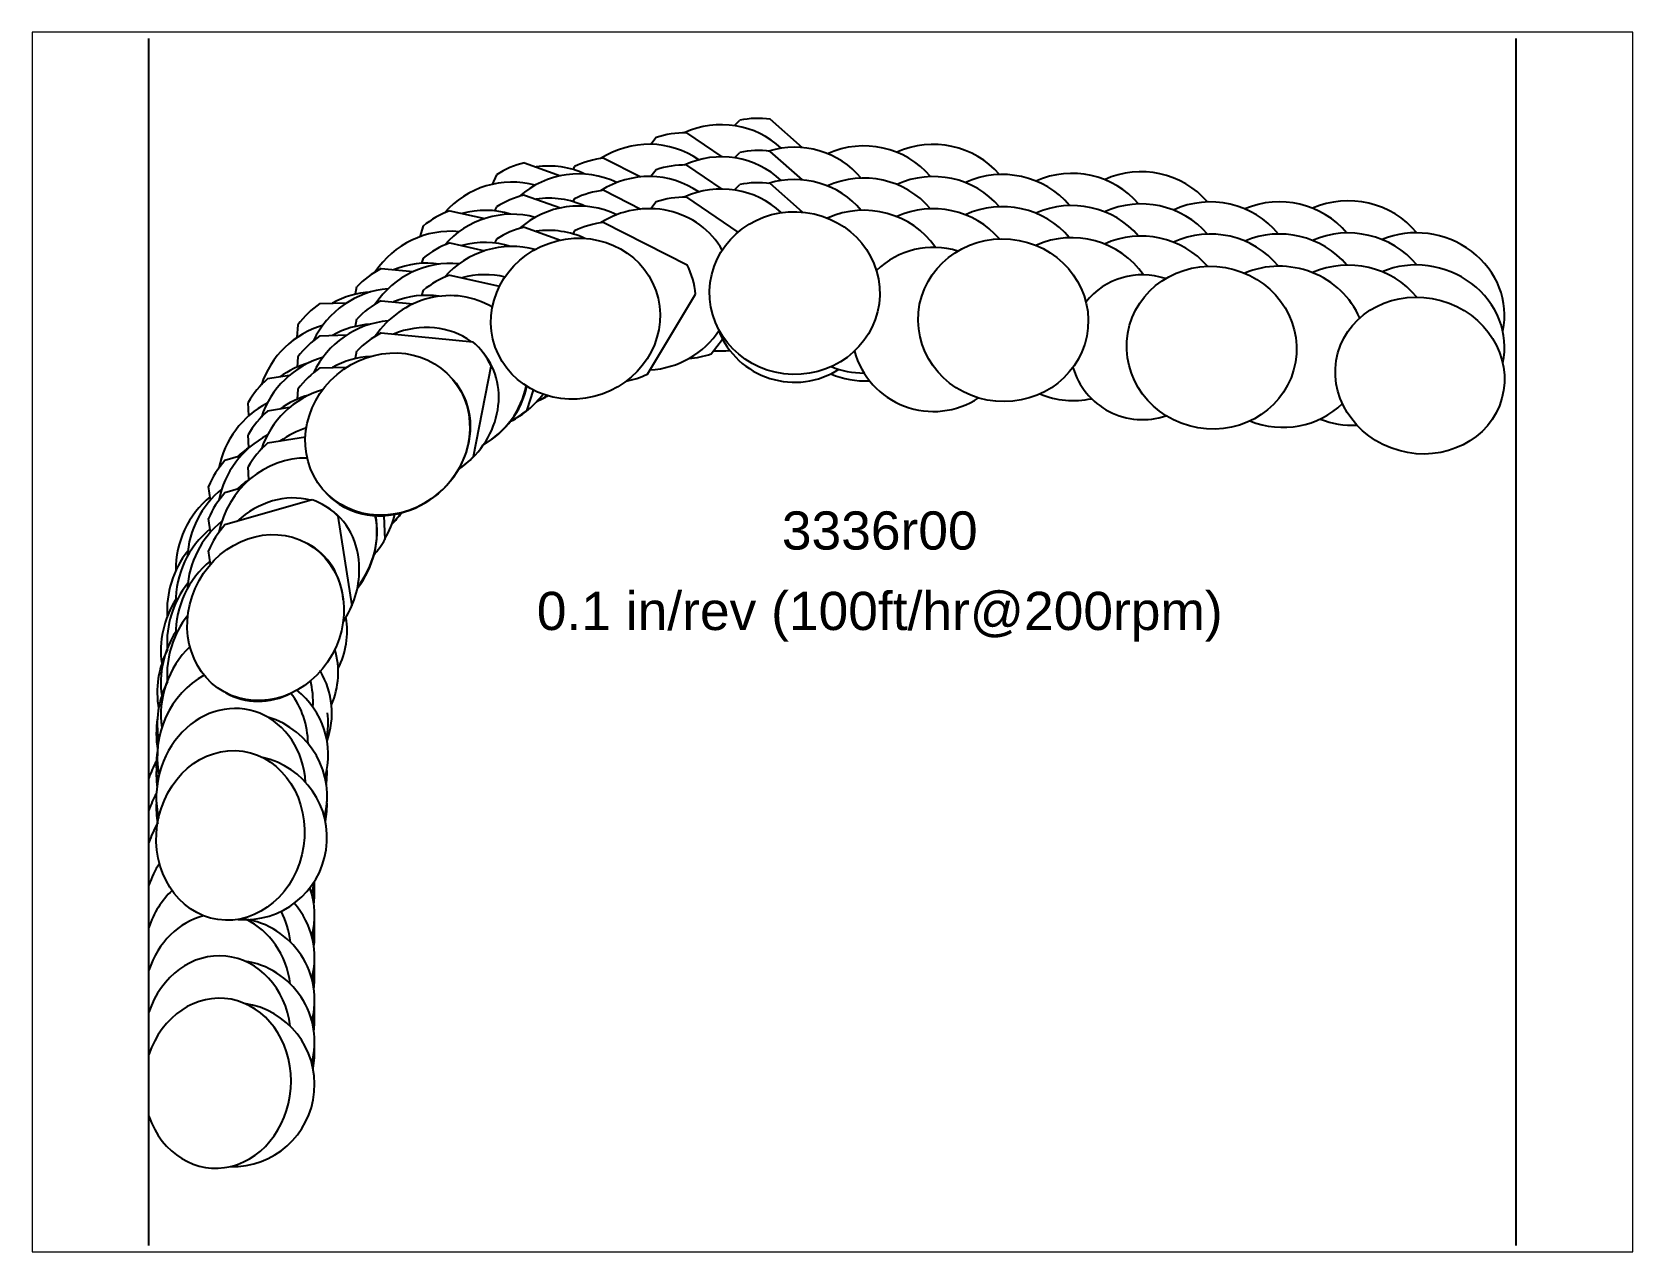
# Paper-space layout 'Layout1' of a CAD drawing. Header units: inches. Extents: x 1.05 to 9.45, y 0.8 to 7.2.
# The model-space entities are those that its viewports show. They can reach past a viewport. Long polylines and large blocks are cut down to what shows.
import ezdxf
from ezdxf.enums import TextEntityAlignment as Align

# ---------------------------------------------------------------- set-up
doc = ezdxf.new("R2010")
doc.units = ezdxf.units.IN
doc.header["$MEASUREMENT"] = 0
for name, color, linetype, true_color in [('Blade_1', 30, 'Continuous', 0xff7f00), ('Blade_2', 7, 'Continuous', 0xcccc00), ('Blade_3', 7, 'Continuous', 0x00cc00), ('Blade_4', 7, 'Continuous', 0x00cccc), ('Blade_5', 7, 'Continuous', 0x0066cc), ('Blade_6', 190, 'Continuous', 0x7f00ff)]:
    doc.layers.add(name, color=color, linetype=linetype, true_color=true_color)
doc.layers.add('Gage_Line', color=7, linetype='Continuous')
doc.styles.get("Standard").update_dxf_attribs({"font": 'arial.ttf'})

msp = doc.modelspace()

# ---------------------------------------------------------------- linework, layer by layer
at = {"layer": 'Blade_1'}
for centre, major_axis, ratio, start_param, end_param in [((-2.2425, 0.0915), (0.2644, -0.0074), 0.95627, 6.982342, 8.19147), ((-2.9238, 0.0118), (0.2494, 0.0881), 0.939006, 7.024827, 8.261659), ((-2.2425, -0.0085), (0.2644, -0.0074), 0.95627, 6.982342, 8.19147), ((-1.5943, 0.007), (0.2634, -0.0242), 0.956052, 7.045292, 8.400699), ((-0.9463, -0.0783), (0.2607, -0.0447), 0.955492, 7.110998, 8.482435), ((-2.9238, -0.0882), (0.2494, 0.0881), 0.939006, 7.024827, 8.261659), ((-1.5943, -0.093), (0.2634, -0.0242), 0.956052, 7.045292, 8.400699), ((-0.9463, -0.1783), (0.2607, -0.0447), 0.955492, 7.110998, 8.482435), ((-0.2987, -0.165), (0.2548, -0.0708), 0.915611, 6.325584, 8.568221), ((-1.8111, -0.2216), (0.255, 0), 1, 7.553133, 8.623571), ((-1.1614, -0.2769), (0.225, 0), 1, 7.529477, 8.750133), ((-0.2987, -0.265), (0.2548, -0.0708), 0.915611, 6.325584, 8.568221), ((-3.5081, -0.3467), (0.2018, 0.171), 0.918548, 7.186679, 8.312941), ((-3.5081, -0.4467), (0.2018, 0.171), 0.918548, 7.186679, 8.312941), ((-1.8111, -0.2216), (0.255, 0), 1, 3.409889, 5.294664), ((-1.1614, -0.2769), (0.225, 0), 1, 3.42363, 5.043924), ((-3.5016, -0.5542), (0.2014, 0.1714), 0.880537, 3.127068, 6.310309), ((-3.8873, -0.9173), (0.1285, 0.2312), 0.895016, 7.431357, 8.353946), ((-3.8873, -1.0173), (0.1285, 0.2312), 0.895016, 7.431357, 8.353946), ((-3.8796, -1.1215), (0.1282, 0.2313), 0.85264, 5.390499, 6.304945), ((-3.8796, -1.1215), (0.1282, 0.2313), 0.85264, 3.125514, 4.037712), ((-3.9966, -1.5944), (0.0389, 0.2616), 0.868508, 7.97031, 8.160984), ((-3.9512, -1.8012), (0.0373, 0.2523), 1, 3.206447, 6.215758), ((-3.9512, -1.6012), (0.0373, 0.2523), 1, 4.723231, 4.907699), ((-3.9966, -1.6944), (0.0389, 0.2616), 0.868508, 7.97031, 8.221408), ((-3.9512, -1.7012), (0.0373, 0.2523), 1, 4.66164, 4.907699), ((-4.0367, -2.5646), (0.0232, 0.2635), 0.86378, 2.042772, 7.58536), ((-3.9898, -2.5688), (0.0222, 0.254), 1, 3.198864, 6.223628), ((-3.9898, -2.3688), (0.0222, 0.254), 1, 4.665661, 4.862181), ((-3.9898, -2.4688), (0.0222, 0.254), 1, 4.602299, 4.862181)]:
    msp.add_ellipse(centre, major_axis=major_axis, ratio=ratio, start_param=start_param, end_param=end_param, dxfattribs=at)
for centre, major_axis, ratio in [((-2.2425, -0.1085), (0.2644, -0.0074), 0.95627), ((-2.9238, -0.1882), (0.2494, 0.0881), 0.939006), ((-1.5943, -0.193), (0.2634, -0.0242), 0.956052), ((-0.9463, -0.2783), (0.2607, -0.0447), 0.955492), ((-0.2987, -0.3649), (0.2548, -0.0708), 0.915611), ((-3.5081, -0.5467), (0.2018, 0.171), 0.918548), ((-3.8873, -1.1173), (0.1285, 0.2312), 0.895016), ((-3.9966, -1.7944), (0.0389, 0.2616), 0.868508)]:
    msp.add_ellipse(centre, major_axis=major_axis, ratio=ratio, dxfattribs=at)
at = {"layer": 'Blade_2'}
for p, q in [((-2.8354, 0.3109), (-2.7209, 0.2526)), ((-2.9267, 0.2848), (-2.9322, 0.2756)), ((-2.8354, 0.2109), (-2.7209, 0.1526)), ((-2.9267, 0.1848), (-2.9322, 0.1756)), ((-2.8354, 0.1109), (-2.577, -0.0207)), ((-2.9267, 0.0848), (-2.9322, 0.0756)), ((-3.5281, -0.0326), (-3.4284, -0.042)), ((-3.6042, -0.0895), (-3.6086, -0.1123)), ((-3.5281, -0.1326), (-3.4284, -0.142)), ((-2.7005, -0.3604), (-2.5509, -0.112)), ((-3.6042, -0.1895), (-3.6086, -0.2123)), ((-3.5281, -0.2326), (-3.2431, -0.2596)), ((-3.6042, -0.2895), (-3.6086, -0.3123)), ((-3.2405, -0.6168), (-3.1862, -0.3357)), ((-3.9644, -0.6149), (-4.0137, -0.6292)), ((-4.0582, -0.7512), (-4.0647, -0.7093)), ((-3.9644, -0.7149), (-4.0137, -0.7292)), ((-3.7427, -0.7508), (-4.0137, -0.8292)), ((-4.0582, -0.8512), (-4.0647, -0.8093)), ((-3.6626, -0.8019), (-3.619, -1.0806)), ((-4.0582, -0.9512), (-4.0647, -0.9093))]:
    msp.add_line(p, q, dxfattribs=at)
for centre, major_axis, ratio, start_param, end_param in [((-2.8136, 0.0622), (0.2543, 0.0728), 0.942109, 7.673418, 8.034545), ((-2.8136, -0.0378), (0.2543, 0.0728), 0.942109, 7.673418, 8.034545), ((-2.8136, -0.1378), (0.2543, 0.0728), 0.942109, 7.673418, 8.034545), ((-3.4223, -0.2531), (0.2117, 0.1585), 0.922174, 7.673418, 8.034545), ((-3.4162, -0.2611), (0.2114, 0.159), 0.884899, 6.992258, 7.561384), ((-2.8136, -0.1378), (0.2543, 0.0728), 0.942109, 6.091392, 6.474978), ((-3.4223, -0.3531), (0.2117, 0.1585), 0.922174, 7.673418, 8.034545), ((-3.4162, -0.3611), (0.2114, 0.159), 0.884899, 6.992258, 7.561384), ((-3.4223, -0.4531), (0.2117, 0.1585), 0.922174, 7.673418, 8.034545), ((-3.4162, -0.4611), (0.2114, 0.159), 0.884899, 6.54516, 7.561384), ((-3.4162, -0.4611), (0.2114, 0.159), 0.884899, 4.656265, 6.311457), ((-3.4223, -0.4531), (0.2117, 0.1585), 0.922174, 6.087193, 6.479178), ((-2.8136, -0.1378), (0.2543, 0.0728), 0.942109, 4.628393, 4.892953), ((-3.8343, -0.7997), (0.1418, 0.2233), 0.857492, 7.360965, 7.558516), ((-3.8419, -0.795), (0.1421, 0.2231), 0.899147, 7.673418, 8.034545), ((-3.4223, -0.4531), (0.2117, 0.1585), 0.922174, 4.660809, 4.892953), ((-3.8343, -0.8997), (0.1418, 0.2233), 0.857492, 7.360965, 7.558516), ((-3.8419, -0.895), (0.1421, 0.2231), 0.899147, 7.673418, 8.034545), ((-3.8343, -0.9997), (0.1418, 0.2233), 0.857492, 6.549418, 7.558516), ((-3.8343, -0.7997), (0.1418, 0.2233), 0.857492, 8.148268, 8.171296), ((-3.8419, -0.995), (0.1421, 0.2231), 0.899147, 6.082106, 6.484265), ((-3.8343, -0.9997), (0.1418, 0.2233), 0.857492, 5.340008, 6.305705), ((-3.8419, -0.995), (0.1421, 0.2231), 0.899147, 7.673418, 8.034545), ((-3.8343, -0.8997), (0.1418, 0.2233), 0.857492, 8.148268, 8.171296), ((-3.8343, -0.9997), (0.1418, 0.2233), 0.857492, 8.148268, 8.171296), ((-3.8419, -0.995), (0.1421, 0.2231), 0.899147, 4.678464, 5.341201), ((-3.9946, -1.6628), (0.0545, 0.2588), 0.873131, 5.021733, 8.33609), ((-3.9946, -1.4628), (0.0545, 0.2588), 0.873131, 7.912565, 8.282087), ((-3.9509, -1.672), (0.0521, 0.2496), 1, 4.6603, 6.207786), ((-3.9946, -1.5628), (0.0545, 0.2588), 0.873131, 7.912565, 8.282087), ((-3.9509, -1.572), (0.0521, 0.2496), 1, 4.720981, 4.855754), ((-4.0367, -2.4328), (0.0232, 0.2635), 0.86378, 4.960305, 7.58536), ((-3.9898, -2.4369), (0.0222, 0.254), 1, 4.538122, 6.223628), ((-3.9898, -2.2369), (0.0222, 0.254), 1, 4.662906, 4.859446), ((-3.9898, -2.3369), (0.0222, 0.254), 1, 4.602299, 4.859446)]:
    msp.add_ellipse(centre, major_axis=major_axis, ratio=ratio, start_param=start_param, end_param=end_param, dxfattribs=at)
at = {"layer": 'Blade_3'}
for centre, major_axis, ratio, start_param, end_param in [((-2.7013, 0.1031), (0.2583, 0.0571), 0.945122, 6.99417, 8.226762), ((-2.0264, 0.0958), (0.2642, -0.0128), 0.956214, 0.723587, 2.061925), ((-2.7013, 0.0031), (0.2583, 0.0571), 0.945122, 6.99417, 8.226762), ((-2.0264, -0.0042), (0.2642, -0.0128), 0.956214, 0.723587, 2.061925), ((-1.3783, 0.0104), (0.2628, -0.0303), 0.95593, 7.077344, 8.411009), ((-0.7304, -0.0754), (0.2594, -0.0515), 0.944174, 7.151005, 8.480761), ((-2.7013, -0.0969), (0.2583, 0.0571), 0.945122, 6.559939, 8.226762), ((-2.0264, -0.1042), (0.2642, -0.0128), 0.956214, 0.625546, 2.061925), ((-1.3783, -0.0896), (0.2628, -0.0303), 0.95593, 7.077344, 8.411009), ((-0.7304, -0.1754), (0.2594, -0.0515), 0.944174, 7.151005, 8.480761), ((-3.3313, -0.1674), (0.2209, 0.1454), 0.925715, 7.130825, 8.286712), ((-1.3783, -0.1896), (0.2628, -0.0303), 0.95593, 6.978421, 8.411009), ((-3.3313, -0.2674), (0.2209, 0.1454), 0.925715, 7.130825, 8.286712), ((-0.7304, -0.2754), (0.2594, -0.0515), 0.944174, 6.855284, 8.480761), ((-3.3313, -0.3674), (0.2209, 0.1454), 0.925715, 6.692369, 8.286712), ((-2.7013, -0.0969), (0.2583, 0.0571), 0.945122, 4.539739, 5.520292), ((-2.2424, -0.1307), (0.255, 0), 1, 3.526438, 5.281835), ((-2.0264, -0.1042), (0.2642, -0.0128), 0.956214, 4.361493, 4.756116), ((-3.3313, -0.3674), (0.2209, 0.1454), 0.925715, 4.652725, 5.547226), ((-3.3256, -0.3759), (0.2205, 0.146), 0.889177, 4.644563, 5.550872), ((-1.3783, -0.1896), (0.2628, -0.0303), 0.95593, 4.427256, 5.045913), ((-3.7889, -0.6775), (0.1552, 0.2142), 0.903195, 7.344956, 8.333893), ((-0.7304, -0.2754), (0.2594, -0.0515), 0.944174, 4.520754, 5.705469), ((-3.7889, -0.7775), (0.1552, 0.2142), 0.903195, 7.344956, 8.333893), ((-3.7889, -0.8775), (0.1552, 0.2142), 0.903195, 6.833242, 8.333893), ((-3.7889, -0.8775), (0.1552, 0.2142), 0.903195, 4.672069, 5.597686), ((-3.7815, -0.8829), (0.1549, 0.2144), 0.862263, 4.68393, 5.601436), ((-3.9895, -1.3325), (0.0699, 0.2551), 0.877671, 7.63297, 8.348713), ((-3.9895, -1.5325), (0.0699, 0.2551), 0.877671, 6.971299, 8.374031), ((-3.9895, -1.4325), (0.0699, 0.2551), 0.877671, 7.63297, 8.348713), ((-3.9476, -1.544), (0.0669, 0.2461), 1, 4.698004, 5.884586), ((-3.9895, -1.5325), (0.0699, 0.2551), 0.877671, 5.03928, 5.703226), ((-3.9476, -1.444), (0.0669, 0.2461), 1, 4.780322, 5.099981), ((-4.0367, -2.3023), (0.0232, 0.2635), 0.86378, 6.574196, 7.58536), ((-3.9898, -2.3065), (0.0222, 0.254), 1, 4.540946, 6.223628), ((-4.0367, -2.3023), (0.0232, 0.2635), 0.86378, 4.966449, 5.986766), ((-3.9898, -2.1065), (0.0222, 0.254), 1, 4.667859, 4.864364), ((-3.9898, -2.2065), (0.0222, 0.254), 1, 4.602299, 4.864364)]:
    msp.add_ellipse(centre, major_axis=major_axis, ratio=ratio, start_param=start_param, end_param=end_param, dxfattribs=at)
at = {"layer": 'Blade_4'}
for p, q in [((-2.6729, 0.3747), (-2.6892, 0.3537)), ((-2.5791, 0.3895), (-2.4693, 0.3148)), ((-2.6729, 0.2747), (-2.6892, 0.2537)), ((-2.5791, 0.2895), (-2.4693, 0.2148)), ((-2.6729, 0.1747), (-2.6892, 0.1537)), ((-2.5791, 0.1895), (-2.4188, 0.0805)), ((-3.3971, 0.1), (-3.4078, 0.0665)), ((-3.3148, 0.1473), (-3.206, 0.123)), ((-2.3399, 0.1269), (-2.3384, 0.1259)), ((-3.3148, 0.0473), (-3.206, 0.023)), ((-3.3971, 0), (-3.4023, -0.0161)), ((-3.3148, -0.0527), (-3.1599, -0.0873)), ((-3.3971, -0.1), (-3.4023, -0.1161)), ((-2.5022, -0.2978), (-2.4667, -0.2521)), ((-3.8129, -0.3645), (-3.8811, -0.3752)), ((-3.0738, -0.4719), (-3.0542, -0.4101)), ((-3.9397, -0.4903), (-3.9414, -0.4487)), ((-3.8129, -0.4645), (-3.8811, -0.4752)), ((-3.9397, -0.5895), (-3.9414, -0.5487)), ((-3.7635, -0.5567), (-3.8811, -0.5752)), ((-3.9397, -0.6895), (-3.9414, -0.6487)), ((-3.5192, -0.8005), (-3.5162, -0.8747))]:
    msp.add_line(p, q, dxfattribs=at)
for centre, major_axis, ratio, start_param, end_param in [((-2.5876, 0.1385), (0.2613, 0.0412), 0.948046, 1.390233, 1.75136), ((-2.5876, 0.0385), (0.2613, 0.0412), 0.948046, 1.390233, 1.75136), ((-3.2301, -0.095), (0.2289, 0.1325), 0.89337, 6.960709, 7.562062), ((-2.5876, -0.0615), (0.2613, 0.0412), 0.948046, 1.390233, 1.75136), ((-3.2355, -0.086), (0.2293, 0.1318), 0.929169, 7.673418, 8.034545), ((-3.2301, -0.195), (0.2289, 0.1325), 0.89337, 6.960709, 7.562062), ((-3.2355, -0.186), (0.2293, 0.1318), 0.929169, 7.673418, 8.034545), ((-3.2301, -0.295), (0.2289, 0.1325), 0.89337, 7.032161, 7.562062), ((-3.2355, -0.286), (0.2293, 0.1318), 0.929169, 7.673418, 8.034545), ((-2.5876, -0.0615), (0.2613, 0.0412), 0.948046, 4.626372, 4.892953), ((-3.7215, -0.5676), (0.1675, 0.2047), 0.866954, 7.170005, 7.559608), ((-3.7288, -0.5617), (0.1678, 0.2045), 0.907159, 7.673418, 8.034545), ((-3.7215, -0.6676), (0.1675, 0.2047), 0.866954, 7.170005, 7.559608), ((-3.2301, -0.295), (0.2289, 0.1325), 0.89337, 4.653182, 5.15657), ((-3.7215, -0.5676), (0.1675, 0.2047), 0.866954, 8.146793, 8.165994), ((-3.7288, -0.6617), (0.1678, 0.2045), 0.907159, 7.673418, 8.034545), ((-3.2355, -0.286), (0.2293, 0.1318), 0.929169, 4.66475, 4.892953), ((-3.7215, -0.7676), (0.1675, 0.2047), 0.866954, 7.200307, 7.559608), ((-3.7288, -0.7617), (0.1678, 0.2045), 0.907159, 7.673418, 8.034545), ((-3.7215, -0.6676), (0.1675, 0.2047), 0.866954, 8.146793, 8.158259), ((-3.7215, -0.7676), (0.1675, 0.2047), 0.866954, 8.146793, 8.158259), ((-3.7215, -0.7676), (0.1675, 0.2047), 0.866954, 4.897513, 5.219463), ((-3.7288, -0.7617), (0.1678, 0.2045), 0.907159, 4.667051, 4.892953), ((-3.7215, -0.7676), (0.1675, 0.2047), 0.866954, 4.675955, 4.682384), ((-3.9763, -1.2006), (0.085, 0.2505), 0.882129, 7.581863, 8.3752), ((-3.9763, -1.3006), (0.085, 0.2505), 0.882129, 7.581863, 8.3752), ((-3.9763, -1.4006), (0.085, 0.2505), 0.882129, 7.315949, 8.3752), ((-3.9362, -1.4141), (0.0813, 0.2417), 1, 4.690967, 5.572195), ((-3.9763, -1.4006), (0.085, 0.2505), 0.882129, 5.020708, 5.347326), ((-4.0367, -2.1693), (0.0232, 0.2635), 0.86378, 7.050061, 7.58536), ((-3.9898, -1.9735), (0.0222, 0.254), 1, 4.663459, 4.859994), ((-4.0367, -2.1693), (0.0232, 0.2635), 0.86378, 4.955432, 5.342531), ((-3.9898, -2.1735), (0.0222, 0.254), 1, 4.535866, 5.520452), ((-3.9898, -2.0735), (0.0222, 0.254), 1, 4.602299, 4.859994)]:
    msp.add_ellipse(centre, major_axis=major_axis, ratio=ratio, start_param=start_param, end_param=end_param, dxfattribs=at)
at = {"layer": 'Blade_5'}
for centre, major_axis, ratio, start_param, end_param in [((-2.4727, 0.1632), (0.2633, 0.0252), 0.950879, 6.969909, 8.206093), ((-1.8104, 0.1006), (0.2639, -0.0183), 0.956144, 7.036277, 8.370022), ((-2.4727, 0.0632), (0.2633, 0.0252), 0.950879, 6.969909, 8.206093), ((-3.1353, -0.0138), (0.2369, 0.1177), 0.932536, 7.084593, 8.270845), ((-1.8104, 0.0006), (0.2639, -0.0183), 0.956144, 7.036277, 8.370022), ((-1.1623, 0.0154), (0.2619, -0.0371), 0.955756, 7.110792, 8.445482), ((-2.4727, -0.0368), (0.2633, 0.0252), 0.950879, 6.969909, 8.206093), ((-0.5144, -0.0706), (0.2576, -0.06), 0.937434, 7.171085, 8.533203), ((-3.1353, -0.1138), (0.2369, 0.1177), 0.932536, 7.084593, 8.270845), ((-1.8104, -0.0994), (0.2639, -0.0183), 0.956144, 7.036277, 8.370022), ((-1.1623, -0.0846), (0.2619, -0.0371), 0.955756, 7.110792, 8.445482), ((-0.5144, -0.1706), (0.2576, -0.06), 0.937434, 7.171085, 8.533203), ((-3.1353, -0.2138), (0.2369, 0.1177), 0.932536, 7.084593, 8.270845), ((-1.1623, -0.1846), (0.2619, -0.0371), 0.955756, 7.110792, 8.445482), ((-0.5144, -0.2706), (0.2576, -0.06), 0.937434, 7.171085, 8.533203), ((-3.6616, -0.4526), (0.1798, 0.194), 0.91104, 7.269644, 8.321326), ((-2.4727, -0.0368), (0.2633, 0.0252), 0.950879, 4.539587, 4.729869), ((-3.6616, -0.5526), (0.1798, 0.194), 0.91104, 7.269644, 8.321326), ((-2.0267, -0.1264), (0.255, 0), 1, 4.295267, 4.777155), ((-3.6616, -0.6526), (0.1798, 0.194), 0.91104, 7.269644, 8.321326), ((-3.1304, -0.2233), (0.2365, 0.1185), 0.897478, 4.635137, 4.774912), ((-3.1353, -0.2138), (0.2369, 0.1177), 0.932536, 4.650634, 4.77293), ((-0.5144, -0.2706), (0.2576, -0.06), 0.937434, 4.559827, 5.002526), ((-3.6616, -0.6526), (0.1798, 0.194), 0.91104, 4.659951, 4.834015), ((-3.6546, -0.659), (0.1795, 0.1943), 0.871564, 4.665681, 4.82782), ((-3.9546, -1.072), (0.0999, 0.2449), 0.886507, 7.532745, 8.361782), ((-3.9546, -1.172), (0.0999, 0.2449), 0.886507, 7.532745, 8.361782), ((-3.9546, -1.272), (0.0999, 0.2449), 0.886507, 7.532745, 8.361782), ((-3.9165, -1.2874), (0.0955, 0.2364), 1, 4.688032, 5.381315), ((-3.9546, -1.272), (0.0999, 0.2449), 0.886507, 5.017097, 5.02317), ((-4.0367, -2.0386), (0.0232, 0.2635), 0.86378, 7.29336, 7.58536), ((-3.9898, -1.9427), (0.0222, 0.254), 1, 4.602299, 4.825311), ((-3.9898, -2.0427), (0.0222, 0.254), 1, 4.54038, 5.141478)]:
    msp.add_ellipse(centre, major_axis=major_axis, ratio=ratio, start_param=start_param, end_param=end_param, dxfattribs=at)
at = {"layer": 'Blade_6'}
for p, q in [((-2.43, 0.4119), (-2.4134, 0.4287)), ((-2.2182, 0.3433), (-2.3184, 0.4319)), ((-2.43, 0.3119), (-2.4134, 0.3287)), ((-2.2182, 0.2433), (-2.3184, 0.3319)), ((-3.1698, 0.2592), (-3.1833, 0.2293)), ((-3.0823, 0.2962), (-2.9707, 0.2561)), ((-2.43, 0.2119), (-2.4134, 0.2287)), ((-2.2182, 0.1433), (-2.3184, 0.2319)), ((-3.1698, 0.1592), (-3.1753, 0.147)), ((-3.0823, 0.1962), (-2.9707, 0.1561)), ((-2.0995, 0.1385), (-2.1, 0.139)), ((-3.1698, 0.0592), (-3.1753, 0.047)), ((-3.0823, 0.0962), (-2.9707, 0.0561)), ((-3.7182, -0.1413), (-3.6345, -0.1387)), ((-3.7869, -0.207), (-3.7899, -0.2469)), ((-3.7182, -0.2413), (-3.6345, -0.2387)), ((-3.7869, -0.307), (-3.7892, -0.3384)), ((-3.7182, -0.3413), (-3.6345, -0.3387)), ((-3.7869, -0.407), (-3.7892, -0.4384))]:
    msp.add_line(p, q, dxfattribs=at)
for centre, major_axis, ratio, start_param, end_param in [((-2.3575, 0.1823), (0.2643, 0.0089), 0.95362, 1.390233, 1.75136), ((-2.3575, 0.0823), (0.2643, 0.0089), 0.95362, 1.390233, 1.75136), ((-3.0311, 0.0535), (0.2436, 0.1031), 0.935815, 7.673418, 8.034545), ((-3.0267, 0.0435), (0.2432, 0.104), 0.901499, 0.672048, 1.279383), ((-2.3575, -0.0177), (0.2643, 0.0089), 0.95362, 1.390233, 1.75136), ((-3.0311, -0.0465), (0.2436, 0.1031), 0.935815, 7.673418, 8.034545), ((-3.0267, -0.0565), (0.2432, 0.104), 0.901499, 0.672048, 1.279383), ((-3.0311, -0.1465), (0.2436, 0.1031), 0.935815, 7.673418, 8.034545), ((-3.0267, -0.1565), (0.2432, 0.104), 0.901499, 0.672048, 1.279383), ((-3.588, -0.3461), (0.1911, 0.1828), 0.914836, 7.673418, 8.034545), ((-3.5812, -0.3531), (0.1908, 0.1832), 0.876092, 0.79377, 1.277383), ((-3.5812, -0.3531), (0.1908, 0.1832), 0.876092, 1.862188, 1.871731), ((-3.588, -0.4461), (0.1911, 0.1828), 0.914836, 7.673418, 8.034545), ((-3.5812, -0.4531), (0.1908, 0.1832), 0.876092, 0.79377, 1.277383), ((-3.588, -0.5461), (0.1911, 0.1828), 0.914836, 7.673418, 8.034545), ((-3.5812, -0.5531), (0.1908, 0.1832), 0.876092, 0.79377, 1.277383), ((-3.925, -0.9428), (0.1144, 0.2385), 0.890802, 7.36943, 8.365874), ((-3.925, -1.0428), (0.1144, 0.2385), 0.890802, 7.36943, 8.365874), ((-3.925, -1.1428), (0.1144, 0.2385), 0.890802, 7.36943, 8.365874), ((-3.8889, -1.16), (0.1094, 0.2304), 1, 4.683811, 5.325905), ((-4.0367, -1.7053), (0.0232, 0.2635), 0.86378, 7.365552, 7.58536), ((-4.0367, -1.8053), (0.0232, 0.2635), 0.86378, 7.365552, 7.58536), ((-4.0367, -1.9053), (0.0232, 0.2635), 0.86378, 7.339438, 7.58536), ((-3.9898, -1.9095), (0.0222, 0.254), 1, 4.535303, 4.684731)]:
    msp.add_ellipse(centre, major_axis=major_axis, ratio=ratio, start_param=start_param, end_param=end_param, dxfattribs=at)
at = {"layer": 'Gage_Line'}
for p, q in [((-4.25, -3.0688), (-4.25, 0.6823)), ((0, -3.0688), (0, 0.6823))]:
    msp.add_line(p, q, dxfattribs=at)

# ---------------------------------------------------------------- texts
for s, p in [('3336r00', (-1.978, -0.8465)), ('0.1 in/rev (100ft/hr@200rpm)', (-1.978, -1.0965))]:
    msp.add_text(s, height=0.11875).set_placement(p, align=Align.MIDDLE_CENTER)

psp = doc.layouts.get("Layout1")

# ---------------------------------------------------------------- viewports
at = {"layer": 'Blade_2'}
psp.add_viewport(center=(5.25, 4), size=(8.4, 6.4), view_center_point=(-2.1249, -1.1931), view_height=3.791941, dxfattribs=at)

doc.saveas('drawing.dxf')
